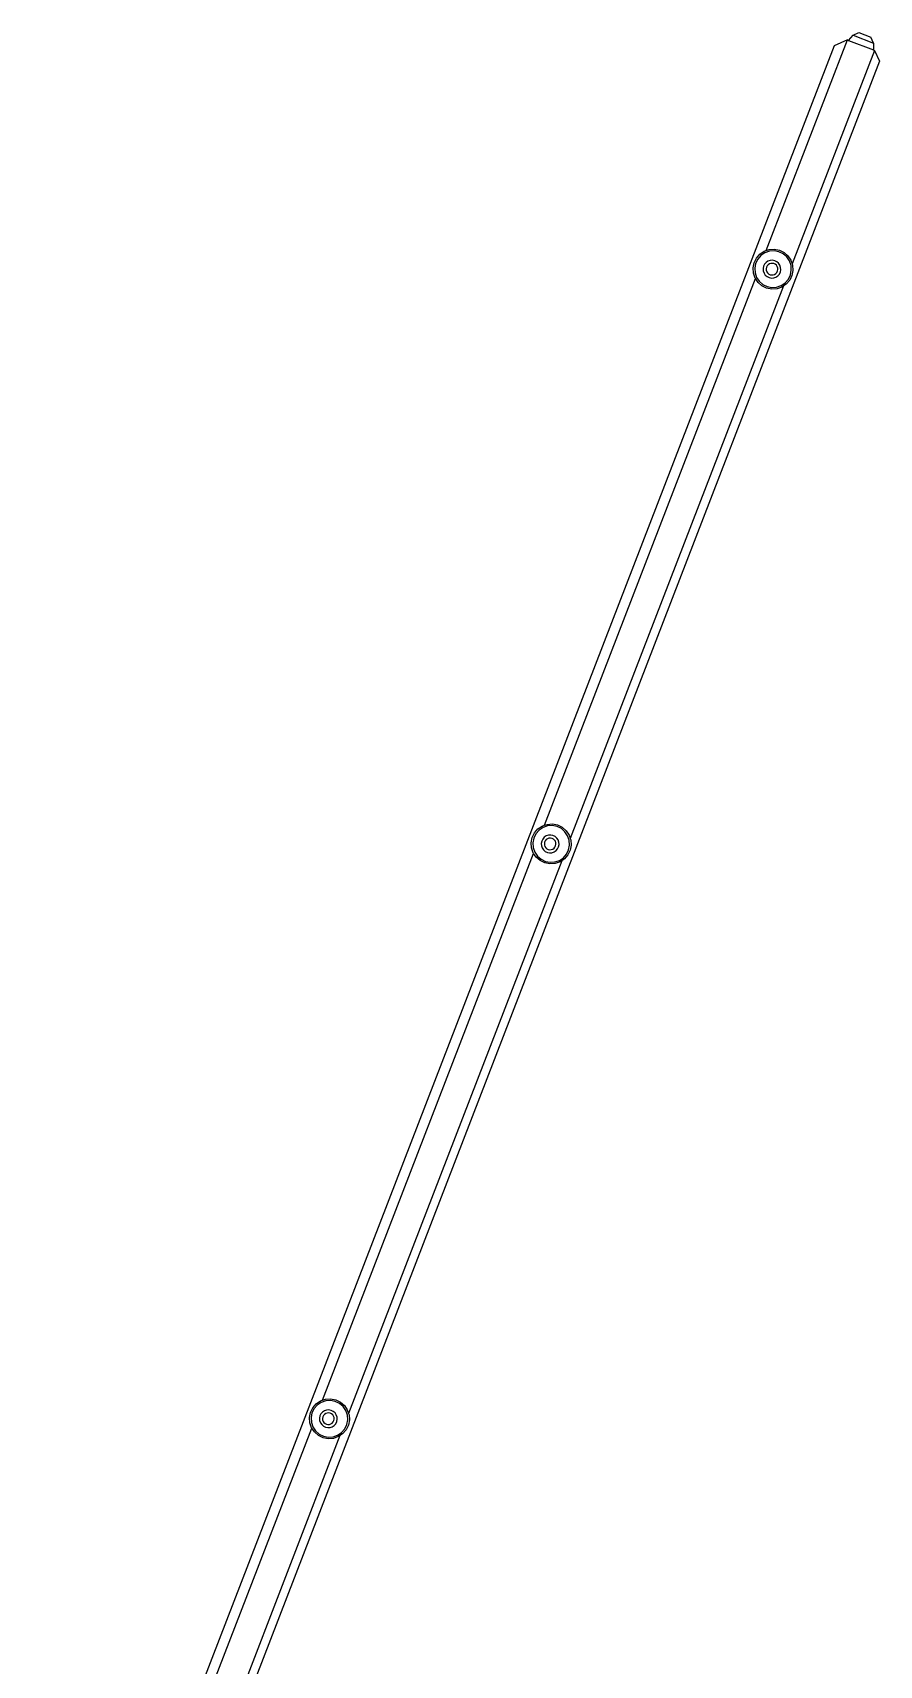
# Model space of a CAD drawing. Header units: millimetres. Extents: x 2122 to 4894, y -1177 to 2056.
# Drawn here: x 3329 to 3468.7, y 1786.9 to 2056.1 of the extents above; entities that cross this region are included whole.
import ezdxf

# ---------------------------------------------------------------- set-up
doc = ezdxf.new("R2010")
doc.units = ezdxf.units.MM

# ---------------------------------------------------------------- blocks, each defined once
blk = doc.blocks.new('TV+Aerial ls')
for p, q in [((-634.35, 1580.77), (-620.95, 1615.5)), ((-620.95, 1615.5), (-623.16, 1614.52)), ((-620.95, 1615.5), (-620.76, 1615.42)), ((-620.76, 1615.42), (-620.01, 1616.27)), ((-620.76, 1615.42), (-616.68, 1613.85)), ((-620.01, 1616.27), (-619.05, 1616.69)), ((-620.01, 1616.27), (-616.66, 1614.97)), ((-619.05, 1616.69), (-617.08, 1615.93)), ((-616.66, 1614.97), (-617.08, 1615.93)), ((-623.16, 1614.52), (-755.34, 1272.03)), ((-616.48, 1613.77), (-630.07, 1578.57)), ((-623.03, 1614.57), (-623.16, 1614.52)), ((-616.66, 1614.97), (-616.68, 1613.85)), ((-616.68, 1613.85), (-616.48, 1613.77)), ((-616.48, 1613.77), (-615.69, 1611.98)), ((-615.69, 1611.98), (-745.9, 1274.63)), ((-635.42, 1580.16), (-634.7, 1580.65)), ((-634.58, 1580.4), (-635.24, 1579.96)), ((-634.7, 1580.65), (-634.35, 1580.77)), ((-633.83, 1580.66), (-634.58, 1580.4)), ((-634.35, 1580.77), (-633.89, 1580.93)), ((-633.89, 1580.93), (-633.03, 1580.99)), ((-633.04, 1580.71), (-633.83, 1580.66)), ((-632.27, 1580.56), (-633.04, 1580.71)), ((-633.03, 1580.99), (-632.18, 1580.82)), ((-631.56, 1580.22), (-632.27, 1580.56)), ((-632.18, 1580.82), (-631.41, 1580.44)), ((-631.41, 1580.44), (-630.76, 1579.88)), ((-636.52, 1577.89), (-636.36, 1578.74)), ((-636.46, 1577.04), (-636.52, 1577.89)), ((-636.36, 1578.74), (-635.98, 1579.51)), ((-636.1, 1578.65), (-636.25, 1577.88)), ((-636.25, 1577.88), (-636.2, 1577.09)), ((-635.75, 1579.36), (-636.1, 1578.65)), ((-635.98, 1579.51), (-635.42, 1580.16)), ((-635.24, 1579.96), (-635.75, 1579.36)), ((-634.79, 1578.16), (-634.87, 1577.78)), ((-634.87, 1577.78), (-634.84, 1577.4)), ((-634.63, 1578.5), (-634.79, 1578.16)), ((-634.37, 1578.79), (-634.63, 1578.5)), ((-634.06, 1579), (-634.37, 1578.79)), ((-634.31, 1578), (-634.36, 1577.75)), ((-634.36, 1577.75), (-634.34, 1577.5)), ((-634.2, 1578.22), (-634.31, 1578)), ((-634.04, 1578.41), (-634.2, 1578.22)), ((-633.7, 1579.13), (-634.06, 1579)), ((-633.83, 1578.55), (-634.04, 1578.41)), ((-633.59, 1578.63), (-633.83, 1578.55)), ((-633.31, 1579.15), (-633.7, 1579.13)), ((-633.34, 1578.65), (-633.59, 1578.63)), ((-633.1, 1578.6), (-633.34, 1578.65)), ((-632.94, 1579.08), (-633.31, 1579.15)), ((-632.87, 1578.49), (-633.1, 1578.6)), ((-632.59, 1578.91), (-632.94, 1579.08)), ((-632.68, 1578.33), (-632.87, 1578.49)), ((-632.54, 1578.12), (-632.68, 1578.33)), ((-632.31, 1578.66), (-632.59, 1578.91)), ((-632.46, 1577.88), (-632.54, 1578.12)), ((-632.45, 1577.63), (-632.46, 1577.88)), ((-632.09, 1578.35), (-632.31, 1578.66)), ((-631.97, 1577.98), (-632.09, 1578.35)), ((-631.94, 1577.6), (-631.97, 1577.98)), ((-630.96, 1579.7), (-631.56, 1580.22)), ((-630.52, 1579.04), (-630.96, 1579.7)), ((-630.76, 1579.88), (-630.28, 1579.16)), ((-630.26, 1578.3), (-630.52, 1579.04)), ((-630.28, 1579.16), (-630.07, 1578.57)), ((-630.21, 1577.51), (-630.26, 1578.3)), ((-630.07, 1578.57), (-630, 1578.35)), ((-630, 1578.35), (-629.94, 1577.49)), ((-670.94, 1485.98), (-636.13, 1576.15)), ((-636.18, 1576.22), (-636.46, 1577.04)), ((-636.2, 1577.09), (-635.94, 1576.34)), ((-636.13, 1576.15), (-636.18, 1576.22)), ((-635.7, 1575.51), (-636.13, 1576.15)), ((-635.94, 1576.34), (-635.5, 1575.69)), ((-635.05, 1574.94), (-635.7, 1575.51)), ((-635.5, 1575.69), (-634.9, 1575.17)), ((-634.9, 1575.17), (-634.19, 1574.82)), ((-634.84, 1577.4), (-634.71, 1577.04)), ((-634.71, 1577.04), (-634.5, 1576.72)), ((-634.5, 1576.72), (-634.21, 1576.47)), ((-634.34, 1577.5), (-634.26, 1577.26)), ((-634.26, 1577.26), (-634.12, 1577.06)), ((-634.21, 1576.47), (-633.87, 1576.3)), ((-634.12, 1577.06), (-633.93, 1576.89)), ((-633.93, 1576.89), (-633.71, 1576.78)), ((-633.87, 1576.3), (-633.49, 1576.23)), ((-633.71, 1576.78), (-633.46, 1576.73)), ((-633.49, 1576.23), (-633.11, 1576.26)), ((-633.46, 1576.73), (-633.21, 1576.75)), ((-633.21, 1576.75), (-632.98, 1576.83)), ((-633.11, 1576.26), (-632.75, 1576.38)), ((-632.98, 1576.83), (-632.77, 1576.97)), ((-632.77, 1576.97), (-632.6, 1577.16)), ((-632.75, 1576.38), (-632.43, 1576.59)), ((-632.6, 1577.16), (-632.49, 1577.39)), ((-632.49, 1577.39), (-632.45, 1577.63)), ((-632.43, 1576.59), (-632.18, 1576.88)), ((-632.18, 1576.88), (-632.01, 1577.23)), ((-632.01, 1577.23), (-631.94, 1577.6)), ((-631.88, 1574.98), (-631.22, 1575.42)), ((-631.04, 1575.22), (-631.48, 1574.93)), ((-631.22, 1575.42), (-630.7, 1576.02)), ((-630.48, 1575.87), (-631.04, 1575.22)), ((-630.7, 1576.02), (-630.36, 1576.73)), ((-630.1, 1576.64), (-630.48, 1575.87)), ((-630.36, 1576.73), (-630.21, 1577.51)), ((-629.94, 1577.49), (-630.1, 1576.64)), ((-631.48, 1574.93), (-666.66, 1483.79)), ((-634.28, 1574.56), (-635.05, 1574.94)), ((-633.43, 1574.4), (-634.28, 1574.56)), ((-634.19, 1574.82), (-633.42, 1574.67)), ((-632.57, 1574.46), (-633.43, 1574.4)), ((-633.42, 1574.67), (-632.63, 1574.72)), ((-632.63, 1574.72), (-631.88, 1574.98)), ((-631.76, 1574.74), (-632.57, 1574.46)), ((-631.48, 1574.93), (-631.76, 1574.74)), ((-670.47, 1486.14), (-669.61, 1486.2)), ((-669.61, 1486.2), (-668.77, 1486.04)), ((-673.11, 1483.11), (-672.94, 1483.96)), ((-672.94, 1483.96), (-672.56, 1484.73)), ((-672.68, 1483.87), (-672.84, 1483.09)), ((-672.34, 1484.58), (-672.68, 1483.87)), ((-672.56, 1484.73), (-672, 1485.38)), ((-671.82, 1485.18), (-672.34, 1484.58)), ((-672, 1485.38), (-671.29, 1485.86)), ((-671.16, 1485.62), (-671.82, 1485.18)), ((-671.21, 1483.72), (-671.38, 1483.37)), ((-671.29, 1485.86), (-670.94, 1485.98)), ((-670.96, 1484.01), (-671.21, 1483.72)), ((-670.42, 1485.87), (-671.16, 1485.62)), ((-670.64, 1484.22), (-670.96, 1484.01)), ((-670.94, 1485.98), (-670.47, 1486.14)), ((-670.62, 1483.63), (-670.79, 1483.44)), ((-670.28, 1484.34), (-670.64, 1484.22)), ((-670.42, 1483.77), (-670.62, 1483.63)), ((-669.63, 1485.93), (-670.42, 1485.87)), ((-670.18, 1483.85), (-670.42, 1483.77)), ((-669.9, 1484.37), (-670.28, 1484.34)), ((-669.93, 1483.87), (-670.18, 1483.85)), ((-669.68, 1483.82), (-669.93, 1483.87)), ((-669.52, 1484.3), (-669.9, 1484.37)), ((-669.46, 1483.71), (-669.68, 1483.82)), ((-668.85, 1485.78), (-669.63, 1485.93)), ((-669.18, 1484.13), (-669.52, 1484.3)), ((-669.27, 1483.54), (-669.46, 1483.71)), ((-669.13, 1483.34), (-669.27, 1483.54)), ((-668.89, 1483.88), (-669.18, 1484.13)), ((-668.68, 1483.56), (-668.89, 1483.88)), ((-668.14, 1485.43), (-668.85, 1485.78)), ((-668.77, 1486.04), (-667.99, 1485.66)), ((-668.55, 1483.2), (-668.68, 1483.56)), ((-667.55, 1484.91), (-668.14, 1485.43)), ((-667.99, 1485.66), (-667.34, 1485.09)), ((-667.1, 1484.26), (-667.55, 1484.91)), ((-667.34, 1485.09), (-666.86, 1484.38)), ((-666.85, 1483.51), (-667.1, 1484.26)), ((-666.86, 1484.38), (-666.66, 1483.79)), ((-666.79, 1482.72), (-666.85, 1483.51)), ((-666.66, 1483.79), (-666.58, 1483.56)), ((-666.58, 1483.56), (-666.52, 1482.71)), ((-707.52, 1391.2), (-672.72, 1481.36)), ((-673.05, 1482.25), (-673.11, 1483.11)), ((-672.77, 1481.44), (-673.05, 1482.25)), ((-672.84, 1483.09), (-672.78, 1482.3)), ((-672.78, 1482.3), (-672.52, 1481.56)), ((-672.72, 1481.36), (-672.77, 1481.44)), ((-672.29, 1480.72), (-672.72, 1481.36)), ((-672.52, 1481.56), (-672.08, 1480.9)), ((-672.08, 1480.9), (-671.49, 1480.38)), ((-671.38, 1483.37), (-671.45, 1483)), ((-671.45, 1483), (-671.42, 1482.62)), ((-671.42, 1482.62), (-671.3, 1482.25)), ((-671.3, 1482.25), (-671.08, 1481.94)), ((-671.08, 1481.94), (-670.8, 1481.69)), ((-670.9, 1483.21), (-670.94, 1482.97)), ((-670.94, 1482.97), (-670.93, 1482.72)), ((-670.93, 1482.72), (-670.85, 1482.48)), ((-670.79, 1483.44), (-670.9, 1483.21)), ((-670.85, 1482.48), (-670.71, 1482.27)), ((-670.8, 1481.69), (-670.45, 1481.52)), ((-670.71, 1482.27), (-670.52, 1482.11)), ((-670.52, 1482.11), (-670.29, 1482)), ((-670.45, 1481.52), (-670.08, 1481.44)), ((-670.29, 1482), (-670.05, 1481.95)), ((-670.08, 1481.44), (-669.7, 1481.47)), ((-670.05, 1481.95), (-669.8, 1481.97)), ((-669.8, 1481.97), (-669.56, 1482.05)), ((-669.7, 1481.47), (-669.33, 1481.6)), ((-669.56, 1482.05), (-669.35, 1482.19)), ((-669.35, 1482.19), (-669.19, 1482.38)), ((-669.33, 1481.6), (-669.02, 1481.81)), ((-669.19, 1482.38), (-669.08, 1482.6)), ((-669.05, 1483.1), (-669.13, 1483.34)), ((-669.08, 1482.6), (-669.03, 1482.85)), ((-669.03, 1482.85), (-669.05, 1483.1)), ((-669.02, 1481.81), (-668.77, 1482.1)), ((-668.77, 1482.1), (-668.6, 1482.44)), ((-668.6, 1482.44), (-668.52, 1482.82)), ((-668.52, 1482.82), (-668.55, 1483.2)), ((-667.81, 1480.64), (-667.29, 1481.24)), ((-667.06, 1481.09), (-667.63, 1480.44)), ((-667.29, 1481.24), (-666.94, 1481.95)), ((-666.68, 1481.86), (-667.06, 1481.09)), ((-666.94, 1481.95), (-666.79, 1482.72)), ((-666.52, 1482.71), (-666.68, 1481.86)), ((-668.06, 1480.14), (-703.24, 1389)), ((-671.64, 1480.16), (-672.29, 1480.72)), ((-670.86, 1479.78), (-671.64, 1480.16)), ((-671.49, 1480.38), (-670.77, 1480.04)), ((-670.02, 1479.61), (-670.86, 1479.78)), ((-670.77, 1480.04), (-670, 1479.88)), ((-669.16, 1479.67), (-670.02, 1479.61)), ((-670, 1479.88), (-669.21, 1479.94)), ((-669.21, 1479.94), (-668.46, 1480.2)), ((-668.34, 1479.95), (-669.16, 1479.67)), ((-668.46, 1480.2), (-667.81, 1480.64)), ((-668.06, 1480.14), (-668.34, 1479.95)), ((-667.63, 1480.44), (-668.06, 1480.14)), ((-709.53, 1389.17), (-709.15, 1389.94)), ((-708.92, 1389.79), (-709.27, 1389.08)), ((-709.15, 1389.94), (-708.58, 1390.59)), ((-708.4, 1390.39), (-708.92, 1389.79)), ((-708.58, 1390.59), (-707.87, 1391.08)), ((-707.75, 1390.83), (-708.4, 1390.39)), ((-707.87, 1391.08), (-707.52, 1391.2)), ((-707, 1391.09), (-707.75, 1390.83)), ((-707.22, 1389.43), (-707.54, 1389.22)), ((-707.52, 1391.2), (-707.05, 1391.36)), ((-706.86, 1389.56), (-707.22, 1389.43)), ((-707.05, 1391.36), (-706.19, 1391.42)), ((-706.21, 1391.14), (-707, 1391.09)), ((-706.48, 1389.58), (-706.86, 1389.56)), ((-706.11, 1389.51), (-706.48, 1389.58)), ((-705.44, 1390.99), (-706.21, 1391.14)), ((-706.19, 1391.42), (-705.35, 1391.25)), ((-705.76, 1389.34), (-706.11, 1389.51)), ((-705.47, 1389.09), (-705.76, 1389.34)), ((-704.73, 1390.65), (-705.44, 1390.99)), ((-705.35, 1391.25), (-704.58, 1390.87)), ((-704.13, 1390.13), (-704.73, 1390.65)), ((-704.58, 1390.87), (-703.93, 1390.31)), ((-703.69, 1389.47), (-704.13, 1390.13)), ((-703.93, 1390.31), (-703.44, 1389.59)), ((-703.43, 1388.73), (-703.69, 1389.47)), ((-703.44, 1389.59), (-703.24, 1389)), ((-744.1, 1296.41), (-709.3, 1386.58)), ((-709.69, 1388.32), (-709.53, 1389.17)), ((-709.63, 1387.47), (-709.69, 1388.32)), ((-709.35, 1386.65), (-709.63, 1387.47)), ((-709.27, 1389.08), (-709.42, 1388.31)), ((-709.42, 1388.31), (-709.36, 1387.52)), ((-709.36, 1387.52), (-709.11, 1386.77)), ((-709.3, 1386.58), (-709.35, 1386.65)), ((-708.87, 1385.94), (-709.3, 1386.58)), ((-709.11, 1386.77), (-708.67, 1386.12)), ((-707.96, 1388.59), (-708.03, 1388.21)), ((-708.03, 1388.21), (-708.01, 1387.83)), ((-708.01, 1387.83), (-707.88, 1387.47)), ((-707.79, 1388.93), (-707.96, 1388.59)), ((-707.88, 1387.47), (-707.67, 1387.15)), ((-707.54, 1389.22), (-707.79, 1388.93)), ((-707.67, 1387.15), (-707.38, 1386.9)), ((-707.48, 1388.43), (-707.53, 1388.18)), ((-707.53, 1388.18), (-707.51, 1387.93)), ((-707.51, 1387.93), (-707.43, 1387.69)), ((-707.37, 1388.65), (-707.48, 1388.43)), ((-707.43, 1387.69), (-707.29, 1387.49)), ((-707.38, 1386.9), (-707.04, 1386.73)), ((-707.21, 1388.84), (-707.37, 1388.65)), ((-707.29, 1387.49), (-707.1, 1387.32)), ((-707, 1388.98), (-707.21, 1388.84)), ((-707.1, 1387.32), (-706.88, 1387.21)), ((-707.04, 1386.73), (-706.66, 1386.66)), ((-706.76, 1389.06), (-707, 1388.98)), ((-706.88, 1387.21), (-706.63, 1387.16)), ((-706.51, 1389.08), (-706.76, 1389.06)), ((-706.66, 1386.66), (-706.28, 1386.69)), ((-706.63, 1387.16), (-706.38, 1387.18)), ((-706.27, 1389.03), (-706.51, 1389.08)), ((-706.38, 1387.18), (-706.14, 1387.26)), ((-706.28, 1386.69), (-705.92, 1386.81)), ((-706.04, 1388.92), (-706.27, 1389.03)), ((-706.14, 1387.26), (-705.94, 1387.4)), ((-705.85, 1388.76), (-706.04, 1388.92)), ((-705.94, 1387.4), (-705.77, 1387.59)), ((-705.92, 1386.81), (-705.6, 1387.02)), ((-705.71, 1388.55), (-705.85, 1388.76)), ((-705.77, 1387.59), (-705.66, 1387.82)), ((-705.63, 1388.31), (-705.71, 1388.55)), ((-705.66, 1387.82), (-705.61, 1388.06)), ((-705.61, 1388.06), (-705.63, 1388.31)), ((-705.6, 1387.02), (-705.35, 1387.31)), ((-705.26, 1388.78), (-705.47, 1389.09)), ((-705.35, 1387.31), (-705.18, 1387.66)), ((-705.13, 1388.41), (-705.26, 1388.78)), ((-705.18, 1387.66), (-705.11, 1388.03)), ((-705.11, 1388.03), (-705.13, 1388.41)), ((-703.87, 1386.45), (-703.53, 1387.16)), ((-703.27, 1387.07), (-703.65, 1386.3)), ((-703.53, 1387.16), (-703.37, 1387.94)), ((-703.37, 1387.94), (-703.43, 1388.73)), ((-703.1, 1387.92), (-703.27, 1387.07)), ((-703.24, 1389), (-703.16, 1388.78)), ((-703.16, 1388.78), (-703.1, 1387.92)), ((-704.65, 1385.36), (-739.82, 1294.22)), ((-708.22, 1385.37), (-708.87, 1385.94)), ((-708.67, 1386.12), (-708.07, 1385.6)), ((-707.44, 1384.99), (-708.22, 1385.37)), ((-708.07, 1385.6), (-707.36, 1385.25)), ((-706.6, 1384.83), (-707.44, 1384.99)), ((-707.36, 1385.25), (-706.58, 1385.1)), ((-705.74, 1384.89), (-706.6, 1384.83)), ((-706.58, 1385.1), (-705.79, 1385.15)), ((-705.79, 1385.15), (-705.05, 1385.41)), ((-704.93, 1385.17), (-705.74, 1384.89)), ((-705.05, 1385.41), (-704.39, 1385.85)), ((-704.65, 1385.36), (-704.93, 1385.17)), ((-704.21, 1385.65), (-704.65, 1385.36)), ((-704.39, 1385.85), (-703.87, 1386.45)), ((-703.65, 1386.3), (-704.21, 1385.65))]:
    blk.add_line(p, q)

msp = doc.modelspace()

# ---------------------------------------------------------------- block references
msp.add_blockref('TV+Aerial ls', (4084.35, 439.44))

doc.saveas('drawing.dxf')
